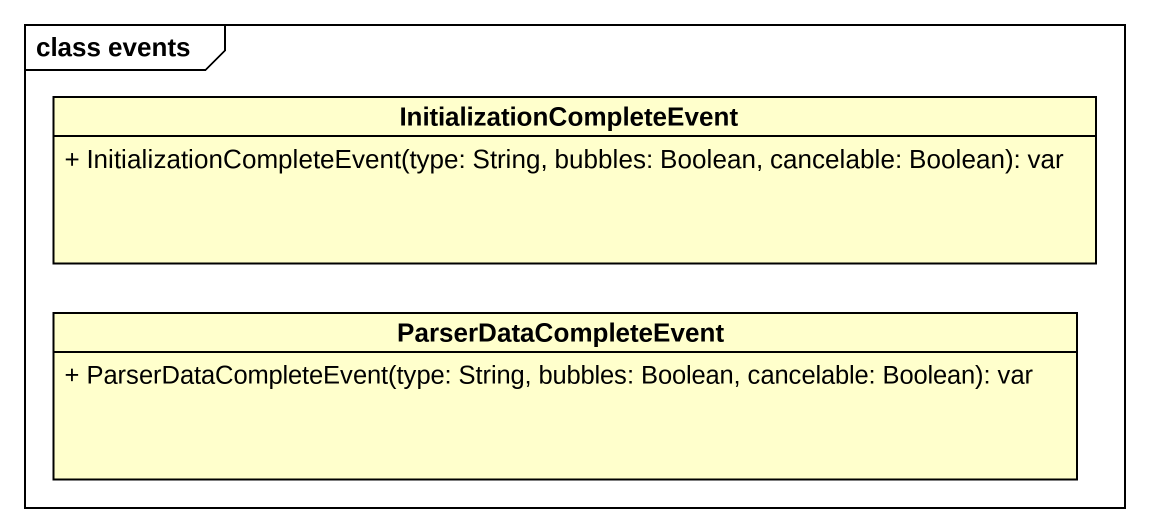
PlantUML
@startuml
mainframe class events
hide circle
hide empty members
skinparam classAttributeIconSize 0
class InitializationCompleteEvent {
  + InitializationCompleteEvent(type: String, bubbles: Boolean, cancelable: Boolean): var
}
class ParserDataCompleteEvent {
  + ParserDataCompleteEvent(type: String, bubbles: Boolean, cancelable: Boolean): var
}
@enduml
